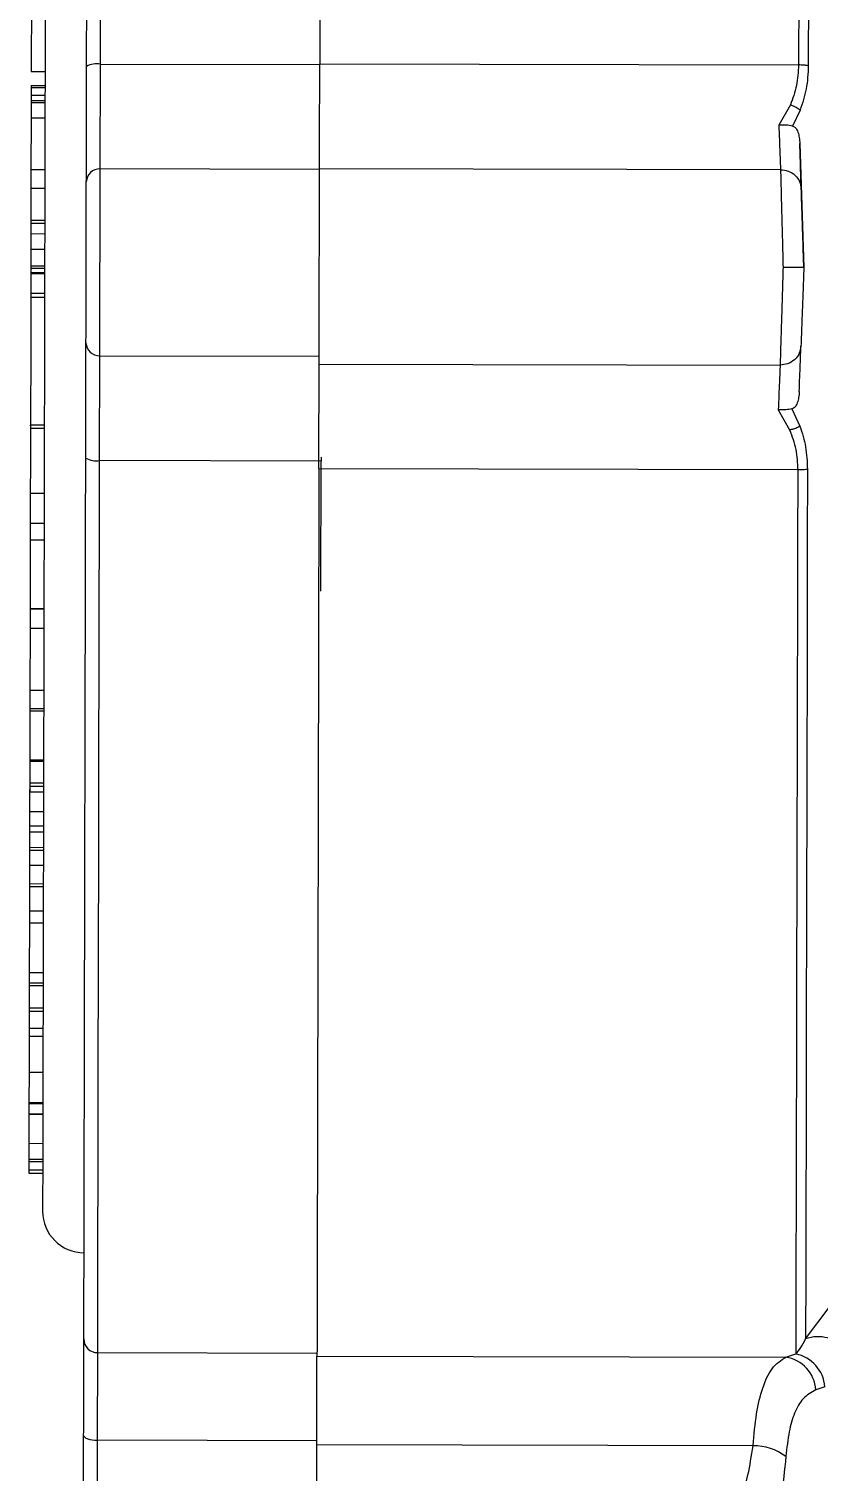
# Model space of a CAD drawing. Header units: millimetres. Extents: x 2278 to 4715, y 679 to 2402.
# Drawn here: x 2762.9 to 2820, y 1996.6 to 2100.8 of the extents above; entities that cross this region are included whole.
import ezdxf

# ---------------------------------------------------------------- set-up
doc = ezdxf.new("R2010")
doc.units = ezdxf.units.MM

msp = doc.modelspace()

# ---------------------------------------------------------------- linework, layer by layer
at = {"color": 7, "linetype": 'Continuous', "lineweight": 25}
for p, q in [((2763.047, 2103.806), (2763.034, 2097.718)), ((2763.034, 2097.718), (2764.034, 2097.716)), ((2768.019, 2090.693), (2768.036, 2098.265)), ((2768.036, 2098.265), (2783.878, 2098.231)), ((2783.878, 2098.271), (2818.464, 2098.197)), ((2763.032, 2096.574), (2763.031, 2096.016)), ((2763.032, 2096.718), (2764.032, 2096.716)), ((2763.032, 2096.574), (2764.032, 2096.572)), ((2763.03, 2095.481), (2763.027, 2094.383)), ((2763.031, 2096.016), (2763.03, 2095.624)), ((2763.03, 2095.624), (2764.03, 2095.622)), ((2763.03, 2095.624), (2763.03, 2095.481)), ((2763.03, 2095.481), (2764.03, 2095.479)), ((2763.031, 2096.016), (2764.031, 2096.014)), ((2817.872, 2095.308), (2817.042, 2093.854)), ((2817.931, 2095.29), (2817.872, 2095.308)), ((2763.027, 2094.383), (2763.019, 2090.643)), ((2763.027, 2094.383), (2764.027, 2094.38)), ((2818.579, 2094.936), (2818.033, 2093.787)), ((2818.554, 2092.524), (2818.847, 2083.579)), ((2763.019, 2090.643), (2763.016, 2089.314)), ((2763.019, 2090.643), (2764.019, 2090.641)), ((2767.991, 2077.213), (2768.019, 2090.693)), ((2783.862, 2090.659), (2768.019, 2090.693)), ((2817.164, 2090.63), (2783.862, 2090.702)), ((2763.016, 2089.053), (2763.015, 2088.417)), ((2763.016, 2089.314), (2764.016, 2089.312)), ((2763.016, 2089.314), (2763.016, 2089.134)), ((2763.016, 2089.134), (2763.016, 2089.053)), ((2763.014, 2088.071), (2763.012, 2087.204)), ((2763.015, 2088.417), (2763.014, 2088.071)), ((2763.012, 2087.204), (2763.011, 2087.002)), ((2763.011, 2087.002), (2764.011, 2087)), ((2763.011, 2087.002), (2763.011, 2086.771)), ((2763.01, 2086.163), (2763.007, 2084.911)), ((2763.009, 2086.02), (2764.009, 2086.018)), ((2763.011, 2086.771), (2763.01, 2086.163)), ((2763.011, 2086.771), (2764.011, 2086.769)), ((2763.007, 2084.911), (2763.004, 2083.698)), ((2763.007, 2084.911), (2764.007, 2084.909)), ((2763.004, 2083.698), (2764.004, 2083.696)), ((2763.003, 2083.208), (2764.003, 2083.205)), ((2763.003, 2083.208), (2763.003, 2083.15)), ((2763.003, 2083.15), (2764.003, 2083.148)), ((2763.004, 2083.524), (2764.004, 2083.522)), ((2818.847, 2083.579), (2818.847, 2083.579)), ((2763, 2081.718), (2764, 2081.716)), ((2763, 2081.718), (2763, 2081.442)), ((2763, 2081.442), (2762.972, 2068.713)), ((2763, 2081.442), (2764, 2081.44)), ((2767.974, 2069.64), (2767.991, 2077.213)), ((2767.991, 2077.213), (2783.833, 2077.179)), ((2783.832, 2076.606), (2817.134, 2076.535)), ((2816.998, 2073.312), (2817.822, 2071.854)), ((2817.99, 2073.374), (2818.57, 2072.118)), ((2762.979, 2071.979), (2763.979, 2071.977)), ((2763.98, 2072.199), (2762.98, 2072.202)), ((2783.974, 2069.606), (2767.974, 2069.64)), ((2783.954, 2060.22), (2783.974, 2069.606)), ((2783.975, 2069.893), (2783.974, 2069.606)), ((2818.402, 2068.962), (2783.816, 2069.036)), ((2762.969, 2067.292), (2762.965, 2065.117)), ((2762.969, 2067.292), (2763.969, 2067.29)), ((2762.965, 2065.117), (2762.962, 2063.926)), ((2762.965, 2065.117), (2763.965, 2065.115)), ((2762.962, 2063.926), (2762.952, 2058.966)), ((2762.962, 2063.926), (2763.962, 2063.924)), ((2762.951, 2058.933), (2762.949, 2057.544)), ((2762.952, 2058.966), (2762.951, 2058.933)), ((2762.951, 2058.933), (2763.951, 2058.931)), ((2762.952, 2058.966), (2763.952, 2058.963)), ((2762.949, 2057.544), (2762.939, 2053.06)), ((2762.949, 2057.544), (2763.949, 2057.542)), ((2762.939, 2053.06), (2762.936, 2051.745)), ((2762.939, 2053.06), (2763.939, 2053.058)), ((2762.936, 2051.584), (2762.928, 2048.039)), ((2762.936, 2051.745), (2763.936, 2051.743)), ((2762.936, 2051.745), (2762.936, 2051.584)), ((2762.936, 2051.584), (2763.936, 2051.582)), ((2762.928, 2047.937), (2762.925, 2046.371)), ((2762.928, 2048.039), (2763.928, 2048.037)), ((2762.928, 2048.039), (2762.928, 2047.937)), ((2762.928, 2048.039), (2762.928, 2047.937)), ((2762.928, 2047.937), (2763.928, 2047.935)), ((2762.925, 2046.362), (2762.922, 2045.025)), ((2762.925, 2046.371), (2763.925, 2046.369)), ((2762.923, 2045.718), (2763.923, 2045.716)), ((2762.924, 2046.143), (2763.924, 2046.141)), ((2762.922, 2045.025), (2762.919, 2043.974)), ((2762.92, 2044.319), (2763.92, 2044.317)), ((2762.918, 2043.285), (2763.918, 2043.283)), ((2762.917, 2042.837), (2762.915, 2041.723)), ((2762.917, 2042.837), (2763.917, 2042.834)), ((2762.914, 2041.509), (2762.912, 2040.444)), ((2762.915, 2041.723), (2762.914, 2041.509)), ((2762.914, 2041.509), (2763.914, 2041.507)), ((2762.915, 2041.723), (2763.915, 2041.721)), ((2762.912, 2040.444), (2762.909, 2039.099)), ((2762.912, 2040.444), (2763.912, 2040.442)), ((2762.909, 2039.099), (2763.909, 2039.097)), ((2762.909, 2039.099), (2762.909, 2038.886)), ((2762.909, 2038.886), (2762.905, 2037.135)), ((2762.909, 2038.886), (2763.909, 2038.884)), ((2762.905, 2037.135), (2762.903, 2036.275)), ((2762.905, 2037.135), (2763.905, 2037.132)), ((2762.903, 2036.275), (2762.895, 2032.698)), ((2762.903, 2036.275), (2763.903, 2036.273)), ((2762.895, 2032.698), (2762.894, 2031.935)), ((2762.895, 2032.698), (2763.895, 2032.695)), ((2762.893, 2031.752), (2762.89, 2030.142)), ((2762.894, 2031.935), (2762.893, 2031.752)), ((2762.893, 2031.752), (2763.893, 2031.75)), ((2762.894, 2031.935), (2763.894, 2031.933)), ((2762.889, 2029.887), (2762.887, 2028.666)), ((2762.89, 2030.142), (2762.889, 2029.887)), ((2762.889, 2029.887), (2763.889, 2029.885)), ((2762.89, 2030.142), (2763.89, 2030.139)), ((2762.887, 2028.666), (2762.886, 2028.099)), ((2762.887, 2028.666), (2763.887, 2028.664)), ((2762.886, 2028.099), (2762.88, 2025.496)), ((2762.886, 2028.099), (2763.886, 2028.097)), ((2762.88, 2025.496), (2762.875, 2023.302)), ((2762.88, 2025.496), (2763.88, 2025.494)), ((2762.875, 2023.302), (2763.875, 2023.3)), ((2762.875, 2023.302), (2762.875, 2023.235)), ((2762.873, 2022.451), (2762.869, 2020.355)), ((2762.874, 2022.495), (2762.873, 2022.451)), ((2762.873, 2022.451), (2763.873, 2022.449)), ((2762.875, 2023.235), (2762.874, 2022.495)), ((2762.874, 2022.495), (2763.874, 2022.493)), ((2762.875, 2023.235), (2763.875, 2023.233)), ((2762.869, 2020.355), (2762.867, 2019.22)), ((2762.869, 2020.355), (2763.869, 2020.353)), ((2762.867, 2019.22), (2762.866, 2019.049)), ((2762.867, 2019.22), (2763.867, 2019.218)), ((2762.865, 2018.434), (2762.864, 2018.212)), ((2762.864, 2018.212), (2763.864, 2018.21)), ((2762.866, 2019.049), (2762.865, 2018.434)), ((2762.865, 2018.434), (2763.865, 2018.432)), ((2762.866, 2019.049), (2763.866, 2019.046)), ((2818.975, 2006.235), (2820.687, 2008.499)), ((2767.823, 1998.921), (2767.837, 2005.244)), ((2767.837, 2005.244), (2783.679, 2005.21)), ((2783.679, 2005.001), (2817.555, 2004.929)), ((2817.555, 2004.929), (2818.265, 2005.149)), ((2820.365, 2002.781), (2819.714, 2002.553)), ((2767.813, 1994.253), (2767.823, 1998.921)), ((2783.666, 1998.887), (2767.823, 1998.921)), ((2815.182, 1998.522), (2783.665, 1998.59))]:
    msp.add_line(p, q, dxfattribs=at)
at = {"color": 7, "linetype": 'Continuous', "lineweight": 25, "flags": 128}
for points in [[(2768.036, 2098.265), (2768.047, 2103.524), (2768.058, 2108.695), (2768.069, 2113.754), (2768.079, 2118.678), (2768.089, 2123.444), (2768.099, 2128.032), (2768.109, 2132.421), (2768.118, 2136.59), (2768.126, 2140.521), (2768.134, 2144.196), (2768.141, 2147.599), (2768.148, 2150.713), (2768.154, 2153.526), (2768.159, 2156.023), (2768.164, 2158.195), (2768.168, 2160.03), (2768.171, 2161.522), (2768.173, 2162.662)], [(2818.601, 2162.233), (2818.599, 2161.081), (2818.595, 2159.583), (2818.591, 2157.745), (2818.587, 2155.576), (2818.581, 2153.085), (2818.575, 2150.284), (2818.569, 2147.184), (2818.562, 2143.801), (2818.554, 2140.148), (2818.545, 2136.243), (2818.537, 2132.103), (2818.527, 2127.746), (2818.518, 2123.191), (2818.507, 2118.46), (2818.497, 2113.573), (2818.486, 2108.552), (2818.475, 2103.419), (2818.464, 2098.197)], [(2819.307, 2161.944), (2819.305, 2160.796), (2819.302, 2159.303), (2819.298, 2157.472), (2819.293, 2155.311), (2819.288, 2152.829), (2819.282, 2150.038), (2819.275, 2146.95), (2819.268, 2143.579), (2819.26, 2139.94), (2819.252, 2136.049), (2819.243, 2131.924), (2819.234, 2127.583), (2819.224, 2123.045), (2819.214, 2118.331), (2819.204, 2113.461), (2819.193, 2108.459), (2819.182, 2103.345), (2819.171, 2098.142)], [(2767.837, 2005.244), (2767.839, 2006.384), (2767.842, 2007.875), (2767.846, 2009.711), (2767.851, 2011.882), (2767.856, 2014.38), (2767.862, 2017.192), (2767.869, 2020.307), (2767.876, 2023.709), (2767.884, 2027.384), (2767.892, 2031.315), (2767.901, 2035.485), (2767.911, 2039.873), (2767.921, 2044.461), (2767.931, 2049.228), (2767.941, 2054.152), (2767.952, 2059.21), (2767.963, 2064.381), (2767.974, 2069.64)], [(2818.402, 2068.962), (2818.39, 2063.503), (2818.378, 2058.142), (2818.367, 2052.905), (2818.356, 2047.818), (2818.346, 2042.905), (2818.336, 2038.192), (2818.326, 2033.7), (2818.317, 2029.452), (2818.309, 2025.469), (2818.301, 2021.769), (2818.293, 2018.372), (2818.287, 2015.294), (2818.281, 2012.549), (2818.276, 2010.151), (2818.272, 2008.112), (2818.268, 2006.442), (2818.265, 2005.149)], [(2819.109, 2069.014), (2819.098, 2063.783), (2819.087, 2058.64), (2819.076, 2053.611), (2819.065, 2048.717), (2819.055, 2043.98), (2819.046, 2039.422), (2819.036, 2035.064), (2819.027, 2030.925), (2819.019, 2027.024), (2819.011, 2023.379), (2819.004, 2020.005), (2818.997, 2016.919), (2818.991, 2014.134), (2818.986, 2011.662), (2818.982, 2009.516), (2818.978, 2007.704), (2818.975, 2006.235)], [(2766.824, 1999.275), (2766.843, 1999.206), (2766.9, 1999.14), (2766.992, 1999.079), (2767.116, 1999.026), (2767.268, 1998.982), (2767.441, 1998.949), (2767.628, 1998.928), (2767.823, 1998.921)]]:
    msp.add_lwpolyline(points, dxfattribs=at)
at = {"color": 7, "linetype": 'Continuous', "lineweight": 25}
for centre, radius, start, end in [((2767.79, 2096.734), 1.551, 80.89854, 119.14308), ((2767.986, 2089.724), 0.97, 88.05077, 177.92611), ((2767.962, 2078.182), 0.97, 181.82891, 271.70426), ((2767.736, 2071.172), 1.551, 240.61194, 278.85648), ((2766.859, 2015.455), 3, 179.87751, 269.87751), ((2767.831, 2006.236), 0.992, 180.34725, 270.33968), ((2819.884, 2003.693), 2.7, 41.22775, 109.68883), ((2817.122, 2002.366), 2.599, 4.13755, 80.39959), ((2817.753, 2002.58), 2.62, 4.39901, 78.72064), ((2815.204, 1994.565), 3.957, 53.57818, 90.31639)]:
    msp.add_arc(centre, radius, start, end, dxfattribs=at)
for points in [[(2784.015, 2162.307), (2784.014, 2161.742), (2784.012, 2160.613), (2784.006, 2157.934), (2783.999, 2154.565), (2783.99, 2150.469), (2783.98, 2145.705), (2783.968, 2140.317), (2783.956, 2134.36), (2783.942, 2127.894), (2783.927, 2120.983), (2783.911, 2113.695), (2783.895, 2106.116), (2783.884, 2100.886), (2783.878, 2098.271)], [(2783.862, 2090.702), (2783.863, 2091.059), (2783.864, 2091.772), (2783.868, 2093.571), (2783.873, 2095.754), (2783.877, 2097.432), (2783.878, 2098.271)], [(2819.171, 2098.142), (2819.122, 2098.151), (2819.024, 2098.167), (2818.849, 2098.184), (2818.661, 2098.195), (2818.53, 2098.197), (2818.464, 2098.197)], [(2783.832, 2076.606), (2783.833, 2076.931), (2783.834, 2077.581), (2783.838, 2079.292), (2783.842, 2081.361), (2783.847, 2083.654), (2783.852, 2085.946), (2783.856, 2088.015), (2783.86, 2089.727), (2783.862, 2090.377), (2783.862, 2090.702)], [(2783.816, 2069.036), (2783.818, 2069.875), (2783.821, 2071.554), (2783.826, 2073.736), (2783.83, 2075.535), (2783.831, 2076.249), (2783.832, 2076.606)], [(2783.816, 2069.036), (2783.81, 2066.421), (2783.799, 2061.192), (2783.783, 2053.613), (2783.767, 2046.324), (2783.753, 2039.414), (2783.739, 2032.948), (2783.726, 2026.991), (2783.714, 2021.603), (2783.704, 2016.839), (2783.696, 2012.743), (2783.688, 2009.375), (2783.683, 2006.695), (2783.68, 2005.566), (2783.679, 2005.001)], [(2819.109, 2069.014), (2819.06, 2069.006), (2818.962, 2068.991), (2818.786, 2068.974), (2818.598, 2068.964), (2818.467, 2068.963), (2818.402, 2068.962)], [(2783.665, 1998.59), (2783.667, 1999.381), (2783.67, 2000.963), (2783.674, 2002.876), (2783.678, 2004.336), (2783.679, 2004.779), (2783.679, 2005.001)], [(2783.655, 1993.654), (2783.655, 1993.722), (2783.655, 1993.857), (2783.657, 1994.926), (2783.661, 1996.504), (2783.664, 1997.894), (2783.665, 1998.59)]]:
    msp.add_open_spline(points, degree=3, dxfattribs=at)
for points, knots in [([(2767.035, 2098.088), (2767.041, 2100.584), (2767.051, 2105.622), (2767.067, 2112.999), (2767.083, 2120.241), (2767.097, 2127.22), (2767.112, 2133.823), (2767.125, 2139.916), (2767.136, 2145.409), (2767.147, 2150.221), (2767.155, 2154.283), (2767.162, 2157.553), (2767.168, 2160.091), (2767.17, 2161.154), (2767.171, 2161.68)], [0, 0, 0, 0, 0.0799588, 0.1613715, 0.2441424, 0.3288926, 0.4142166, 0.5, 0.5857784, 0.6711024, 0.7558576, 0.8386237, 0.9200388, 1, 1, 1, 1]), ([(2764.151, 2152.461), (2764.151, 2152.406), (2764.151, 2152.296), (2764.149, 2151.387), (2764.146, 2149.901), (2764.141, 2147.727), (2764.135, 2144.896), (2764.128, 2141.382), (2764.119, 2137.228), (2764.109, 2132.484), (2764.097, 2127.223), (2764.085, 2121.531), (2764.072, 2115.509), (2764.059, 2109.285), (2764.046, 2102.92), (2764.032, 2096.567), (2764.018, 2090.229), (2764.009, 2086.05), (2764.005, 2083.961)], [0, 0, 0, 0, 0.058246, 0.11649693, 0.17824009, 0.23998813, 0.30380301, 0.36862551, 0.4341376, 0.5, 0.56586239, 0.63137448, 0.69619698, 0.76001186, 0.82175502, 0.88350306, 0.9417503, 1, 1, 1, 1]), ([(2767.017, 2089.759), (2767.018, 2090.15), (2767.02, 2090.945), (2767.024, 2092.935), (2767.029, 2095.349), (2767.033, 2097.185), (2767.035, 2098.088)], [0, 0, 0, 0, 0.2457963, 0.5, 0.7542037, 1, 1, 1, 1]), ([(2818.464, 2098.197), (2818.436, 2097.695), (2818.38, 2096.668), (2818.044, 2095.768), (2817.872, 2095.308)], [0, 0, 0, 0, 0.4884898, 1, 1, 1, 1]), ([(2819.171, 2098.142), (2819.143, 2097.576), (2819.086, 2096.441), (2818.748, 2095.438), (2818.579, 2094.936)], [0, 0, 0, 0, 0.499286, 1, 1, 1, 1]), ([(2763.032, 2096.718), (2763.032, 2096.715), (2763.032, 2096.71), (2763.032, 2096.513), (2763.032, 2096.468)], [0, 0, 0, 0, 0.7701165, 1, 1, 1, 1]), ([(2818.579, 2094.936), (2818.536, 2094.97), (2818.449, 2095.04), (2818.289, 2095.137), (2818.115, 2095.223), (2817.992, 2095.268), (2817.931, 2095.29)], [0, 0, 0, 0, 0.24739087, 0.49972223, 0.75219654, 1, 1, 1, 1]), ([(2818.033, 2093.787), (2817.89, 2093.815), (2817.6, 2093.87), (2817.229, 2093.859), (2817.042, 2093.854)], [0, 0, 0, 0, 0.4948171, 1, 1, 1, 1]), ([(2817.042, 2093.854), (2817.069, 2093.139), (2817.121, 2091.756), (2817.15, 2090.997), (2817.164, 2090.63)], [0, 0, 0, 0, 0.5167256, 1, 1, 1, 1]), ([(2818.033, 2093.787), (2818.074, 2093.775), (2818.155, 2093.75), (2818.263, 2093.649), (2818.353, 2093.513), (2818.449, 2093.288), (2818.527, 2092.952), (2818.545, 2092.672), (2818.554, 2092.524)], [0, 0, 0, 0, 0.1116726, 0.2224733, 0.3337517, 0.4562523, 0.7126739, 1, 1, 1, 1]), ([(2818.661, 2089.27), (2818.648, 2089.655), (2818.622, 2090.436), (2818.577, 2091.821), (2818.554, 2092.524)], [0, 0, 0, 0, 0.4921548, 1, 1, 1, 1]), ([(2817.164, 2090.631), (2817.349, 2090.612), (2817.733, 2090.574), (2818.231, 2090.261), (2818.581, 2089.804), (2818.635, 2089.443), (2818.66, 2089.27)], [0, 0, 0, 0, 0.2401532, 0.4994831, 0.7591014, 1, 1, 1, 1]), ([(2817.164, 2090.63), (2817.171, 2090.365), (2817.185, 2089.825), (2817.22, 2088.423), (2817.263, 2086.837), (2817.305, 2085.173), (2817.332, 2084.139), (2817.346, 2083.582)], [0, 0, 0, 0, 0.210699, 0.4283077, 0.6613624, 0.8175755, 1, 1, 1, 1]), ([(2763.016, 2089.314), (2763.015, 2088.839), (2763.013, 2087.757), (2763.012, 2087.195), (2763.012, 2087.043), (2763.011, 2087.002)], [0, 0, 0, 0, 0.3643853, 0.8308514, 1, 1, 1, 1]), ([(2767.005, 2083.955), (2767.006, 2084.567), (2767.009, 2085.819), (2767.013, 2087.535), (2767.016, 2088.954), (2767.017, 2089.495), (2767.017, 2089.759)], [0, 0, 0, 0, 0.244178, 0.5, 0.755822, 1, 1, 1, 1]), ([(2818.847, 2083.579), (2818.827, 2084.195), (2818.786, 2085.427), (2818.732, 2087.098), (2818.686, 2088.483), (2818.669, 2089.007), (2818.661, 2089.27)], [0, 0, 0, 0, 0.2499144, 0.4998312, 0.749722, 1, 1, 1, 1]), ([(2763.011, 2086.771), (2763.011, 2086.744), (2763.011, 2086.688), (2763.01, 2086.538), (2763.01, 2086.329), (2763.01, 2086.149), (2763.009, 2086.042), (2763.009, 2086.02)], [0, 0, 0, 0, 0.2821351, 0.5661087, 0.7576061, 0.9501635, 1, 1, 1, 1]), ([(2763.004, 2083.698), (2763.004, 2083.694), (2763.004, 2083.688), (2763.004, 2083.629), (2763.004, 2083.559), (2763.004, 2083.524)], [0, 0, 0, 0, 0.35685995, 0.67713998, 1, 1, 1, 1]), ([(2764.005, 2083.961), (2764.001, 2081.872), (2763.992, 2077.694), (2763.978, 2071.355), (2763.964, 2065.003), (2763.951, 2058.637), (2763.938, 2052.414), (2763.925, 2046.391), (2763.913, 2040.699), (2763.901, 2035.438), (2763.891, 2030.695), (2763.882, 2026.541), (2763.875, 2023.027), (2763.869, 2020.196), (2763.864, 2018.022), (2763.861, 2016.536), (2763.859, 2015.626), (2763.859, 2015.516), (2763.859, 2015.461)], [0, 0, 0, 0, 0.05824723, 0.11649692, 0.17824009, 0.23998812, 0.30380301, 0.36862551, 0.43413759, 0.5, 0.5658624, 0.63137448, 0.69619698, 0.76001187, 0.82175503, 0.88350307, 0.94174906, 1, 1, 1, 1]), ([(2766.993, 2078.151), (2766.993, 2078.415), (2766.994, 2078.956), (2766.997, 2080.374), (2767.001, 2082.091), (2767.004, 2083.343), (2767.005, 2083.955)], [0, 0, 0, 0, 0.244178, 0.5, 0.755822, 1, 1, 1, 1]), ([(2763.003, 2083.149), (2763.002, 2082.746), (2763.001, 2082.056), (2763, 2081.818), (2763, 2081.718)], [0, 0, 0, 0, 0.58376, 1, 1, 1, 1]), ([(2763.004, 2083.648), (2763.004, 2083.583), (2763.004, 2083.375), (2763.004, 2083.276), (2763.003, 2083.208)], [0, 0, 0, 0, 0.30921114, 1, 1, 1, 1]), ([(2817.346, 2083.582), (2817.33, 2083.025), (2817.299, 2081.991), (2817.249, 2080.326), (2817.199, 2078.74), (2817.158, 2077.339), (2817.142, 2076.8), (2817.134, 2076.535)], [0, 0, 0, 0, 0.1824675, 0.3387374, 0.5719456, 0.7894595, 1, 1, 1, 1]), ([(2818.847, 2083.579), (2818.834, 2083.579), (2818.805, 2083.579), (2818.585, 2083.58), (2818.299, 2083.582), (2818.015, 2083.583), (2817.69, 2083.583), (2817.46, 2083.583), (2817.346, 2083.582)], [0, 0, 0, 0, 0.18848, 0.4272136, 0.5636211, 0.7073559, 0.8543277, 1, 1, 1, 1]), ([(2818.847, 2083.579), (2818.824, 2082.961), (2818.779, 2081.732), (2818.717, 2080.071), (2818.666, 2078.684), (2818.646, 2078.156), (2818.636, 2077.889)], [0, 0, 0, 0, 0.2507124, 0.4986063, 0.745722, 1, 1, 1, 1]), ([(2766.975, 2069.821), (2766.977, 2070.724), (2766.981, 2072.561), (2766.986, 2074.975), (2766.99, 2076.965), (2766.992, 2077.76), (2766.993, 2078.151)], [0, 0, 0, 0, 0.24579633, 0.5, 0.75420367, 1, 1, 1, 1]), ([(2818.636, 2077.889), (2818.61, 2077.716), (2818.555, 2077.356), (2818.203, 2076.899), (2817.703, 2076.589), (2817.319, 2076.552), (2817.134, 2076.535)], [0, 0, 0, 0, 0.2408964, 0.5005148, 0.7598458, 1, 1, 1, 1]), ([(2818.516, 2074.635), (2818.541, 2075.334), (2818.593, 2076.719), (2818.622, 2077.501), (2818.636, 2077.889)], [0, 0, 0, 0, 0.5043694, 1, 1, 1, 1]), ([(2817.134, 2076.535), (2817.119, 2076.168), (2817.086, 2075.409), (2817.028, 2074.026), (2816.998, 2073.312)], [0, 0, 0, 0, 0.4833289, 1, 1, 1, 1]), ([(2818.516, 2074.635), (2818.506, 2074.486), (2818.487, 2074.204), (2818.405, 2073.867), (2818.308, 2073.643), (2818.218, 2073.509), (2818.11, 2073.411), (2818.03, 2073.387), (2817.99, 2073.374)], [0, 0, 0, 0, 0.2899249, 0.5479671, 0.6695696, 0.7795481, 0.889482, 1, 1, 1, 1]), ([(2817.99, 2073.374), (2817.847, 2073.348), (2817.556, 2073.294), (2817.186, 2073.306), (2816.998, 2073.312)], [0, 0, 0, 0, 0.4935466, 1, 1, 1, 1]), ([(2762.979, 2071.979), (2762.979, 2071.793), (2762.978, 2071.496), (2762.977, 2070.704), (2762.975, 2069.851), (2762.973, 2068.802), (2762.971, 2067.924), (2762.97, 2067.4), (2762.969, 2067.292)], [0, 0, 0, 0, 0.2971115, 0.4738096, 0.6178895, 0.7619023, 0.9507985, 1, 1, 1, 1]), ([(2762.98, 2072.159), (2762.98, 2072.171), (2762.98, 2072.223), (2762.98, 2072.085), (2762.979, 2071.979)], [0, 0, 0, 0, 0.23224333, 1, 1, 1, 1]), ([(2818.57, 2072.118), (2818.473, 2072.064), (2818.321, 2071.979), (2818.053, 2071.894), (2817.901, 2071.868), (2817.822, 2071.854)], [0, 0, 0, 0, 0.454384, 0.7189542, 1, 1, 1, 1]), ([(2817.822, 2071.854), (2817.992, 2071.393), (2818.324, 2070.492), (2818.376, 2069.464), (2818.402, 2068.962)], [0, 0, 0, 0, 0.5115088, 1, 1, 1, 1]), ([(2818.57, 2072.118), (2818.726, 2071.63), (2819.037, 2070.655), (2819.085, 2069.561), (2819.109, 2069.014)], [0, 0, 0, 0, 0.5006519, 1, 1, 1, 1]), ([(2766.839, 2006.23), (2766.84, 2006.756), (2766.842, 2007.818), (2766.848, 2010.357), (2766.855, 2013.626), (2766.863, 2017.689), (2766.874, 2022.501), (2766.885, 2027.993), (2766.898, 2034.087), (2766.912, 2040.69), (2766.927, 2047.669), (2766.943, 2054.911), (2766.959, 2062.288), (2766.969, 2067.325), (2766.975, 2069.821)], [0, 0, 0, 0, 0.07995876, 0.16137147, 0.24414236, 0.32889261, 0.41421659, 0.49999999, 0.58577836, 0.67110241, 0.75585763, 0.83862366, 0.92003884, 1, 1, 1, 1]), ([(2762.925, 2046.332), (2762.925, 2046.339), (2762.925, 2046.361), (2762.924, 2046.161), (2762.924, 2045.903), (2762.923, 2045.761)], [0, 0, 0, 0, 0.1818352, 0.549382, 1, 1, 1, 1]), ([(2762.925, 2046.371), (2762.925, 2046.356), (2762.925, 2046.326), (2762.924, 2046.268), (2762.924, 2046.198), (2762.924, 2046.149), (2762.924, 2046.143)], [0, 0, 0, 0, 0.2520201, 0.5042319, 0.9403511, 1, 1, 1, 1]), ([(2762.923, 2045.761), (2762.923, 2045.51), (2762.922, 2045.093), (2762.92, 2044.315), (2762.919, 2043.562), (2762.918, 2043.1), (2762.917, 2042.837)], [0, 0, 0, 0, 0.31350513, 0.52095186, 0.72715375, 1, 1, 1, 1]), ([(2762.923, 2045.718), (2762.923, 2045.591), (2762.922, 2045.269), (2762.921, 2044.779), (2762.921, 2044.469), (2762.92, 2044.319)], [0, 0, 0, 0, 0.2516938, 0.63895425, 1, 1, 1, 1]), ([(2762.924, 2046.143), (2762.924, 2046.096), (2762.924, 2046.01), (2762.924, 2045.862), (2762.923, 2045.767), (2762.923, 2045.718)], [0, 0, 0, 0, 0.3795737, 0.6815332, 1, 1, 1, 1]), ([(2762.92, 2044.319), (2762.92, 2044.067), (2762.919, 2043.625), (2762.918, 2043.311), (2762.918, 2043.31), (2762.918, 2043.309)], [0, 0, 0, 0, 0.4389962, 0.7712172, 1, 1, 1, 1]), ([(2766.824, 1999.275), (2766.826, 2000.122), (2766.829, 2001.844), (2766.834, 2003.936), (2766.837, 2005.521), (2766.838, 2005.996), (2766.839, 2006.23)], [0, 0, 0, 0, 0.2457963, 0.5, 0.7542037, 1, 1, 1, 1]), ([(2818.265, 2005.149), (2818.384, 2005.284), (2818.616, 2005.546), (2818.857, 2006.009), (2818.975, 2006.235)], [0, 0, 0, 0, 0.5119709, 1, 1, 1, 1]), ([(2815.182, 1998.522), (2815.253, 1999.321), (2815.391, 2000.887), (2815.851, 2002.774), (2816.528, 2004.254), (2817.201, 2004.696), (2817.555, 2004.929)], [0, 0, 0, 0, 0.2456313, 0.4818963, 0.7279559, 1, 1, 1, 1]), ([(2819.714, 2002.553), (2819.391, 2002.38), (2818.775, 2002.048), (2818.16, 2000.945), (2817.739, 1999.53), (2817.618, 1998.366), (2817.553, 1997.749)], [0, 0, 0, 0, 0.2703279, 0.514495, 0.7428516, 1, 1, 1, 1]), ([(2766.815, 1995.255), (2766.815, 1995.308), (2766.816, 1995.415), (2766.818, 1996.285), (2766.82, 1997.586), (2766.823, 1998.721), (2766.824, 1999.275)], [0, 0, 0, 0, 0.244178, 0.5, 0.755822, 1, 1, 1, 1]), ([(2813.891, 1993.59), (2813.918, 1993.653), (2813.971, 1993.78), (2814.35, 1994.798), (2814.842, 1996.351), (2815.067, 1997.791), (2815.182, 1998.522)], [0, 0, 0, 0, 0.2379914, 0.4818785, 0.7367294, 1, 1, 1, 1]), ([(2817.553, 1997.749), (2817.448, 1996.759), (2817.245, 1994.837), (2816.788, 1992.723), (2816.447, 1991.393), (2816.411, 1991.267), (2816.394, 1991.208)], [0, 0, 0, 0, 0.2781733, 0.5397402, 0.7842945, 1, 1, 1, 1])]:
    msp.add_open_spline(points, degree=3, knots=knots, dxfattribs=at)

doc.saveas('drawing.dxf')
